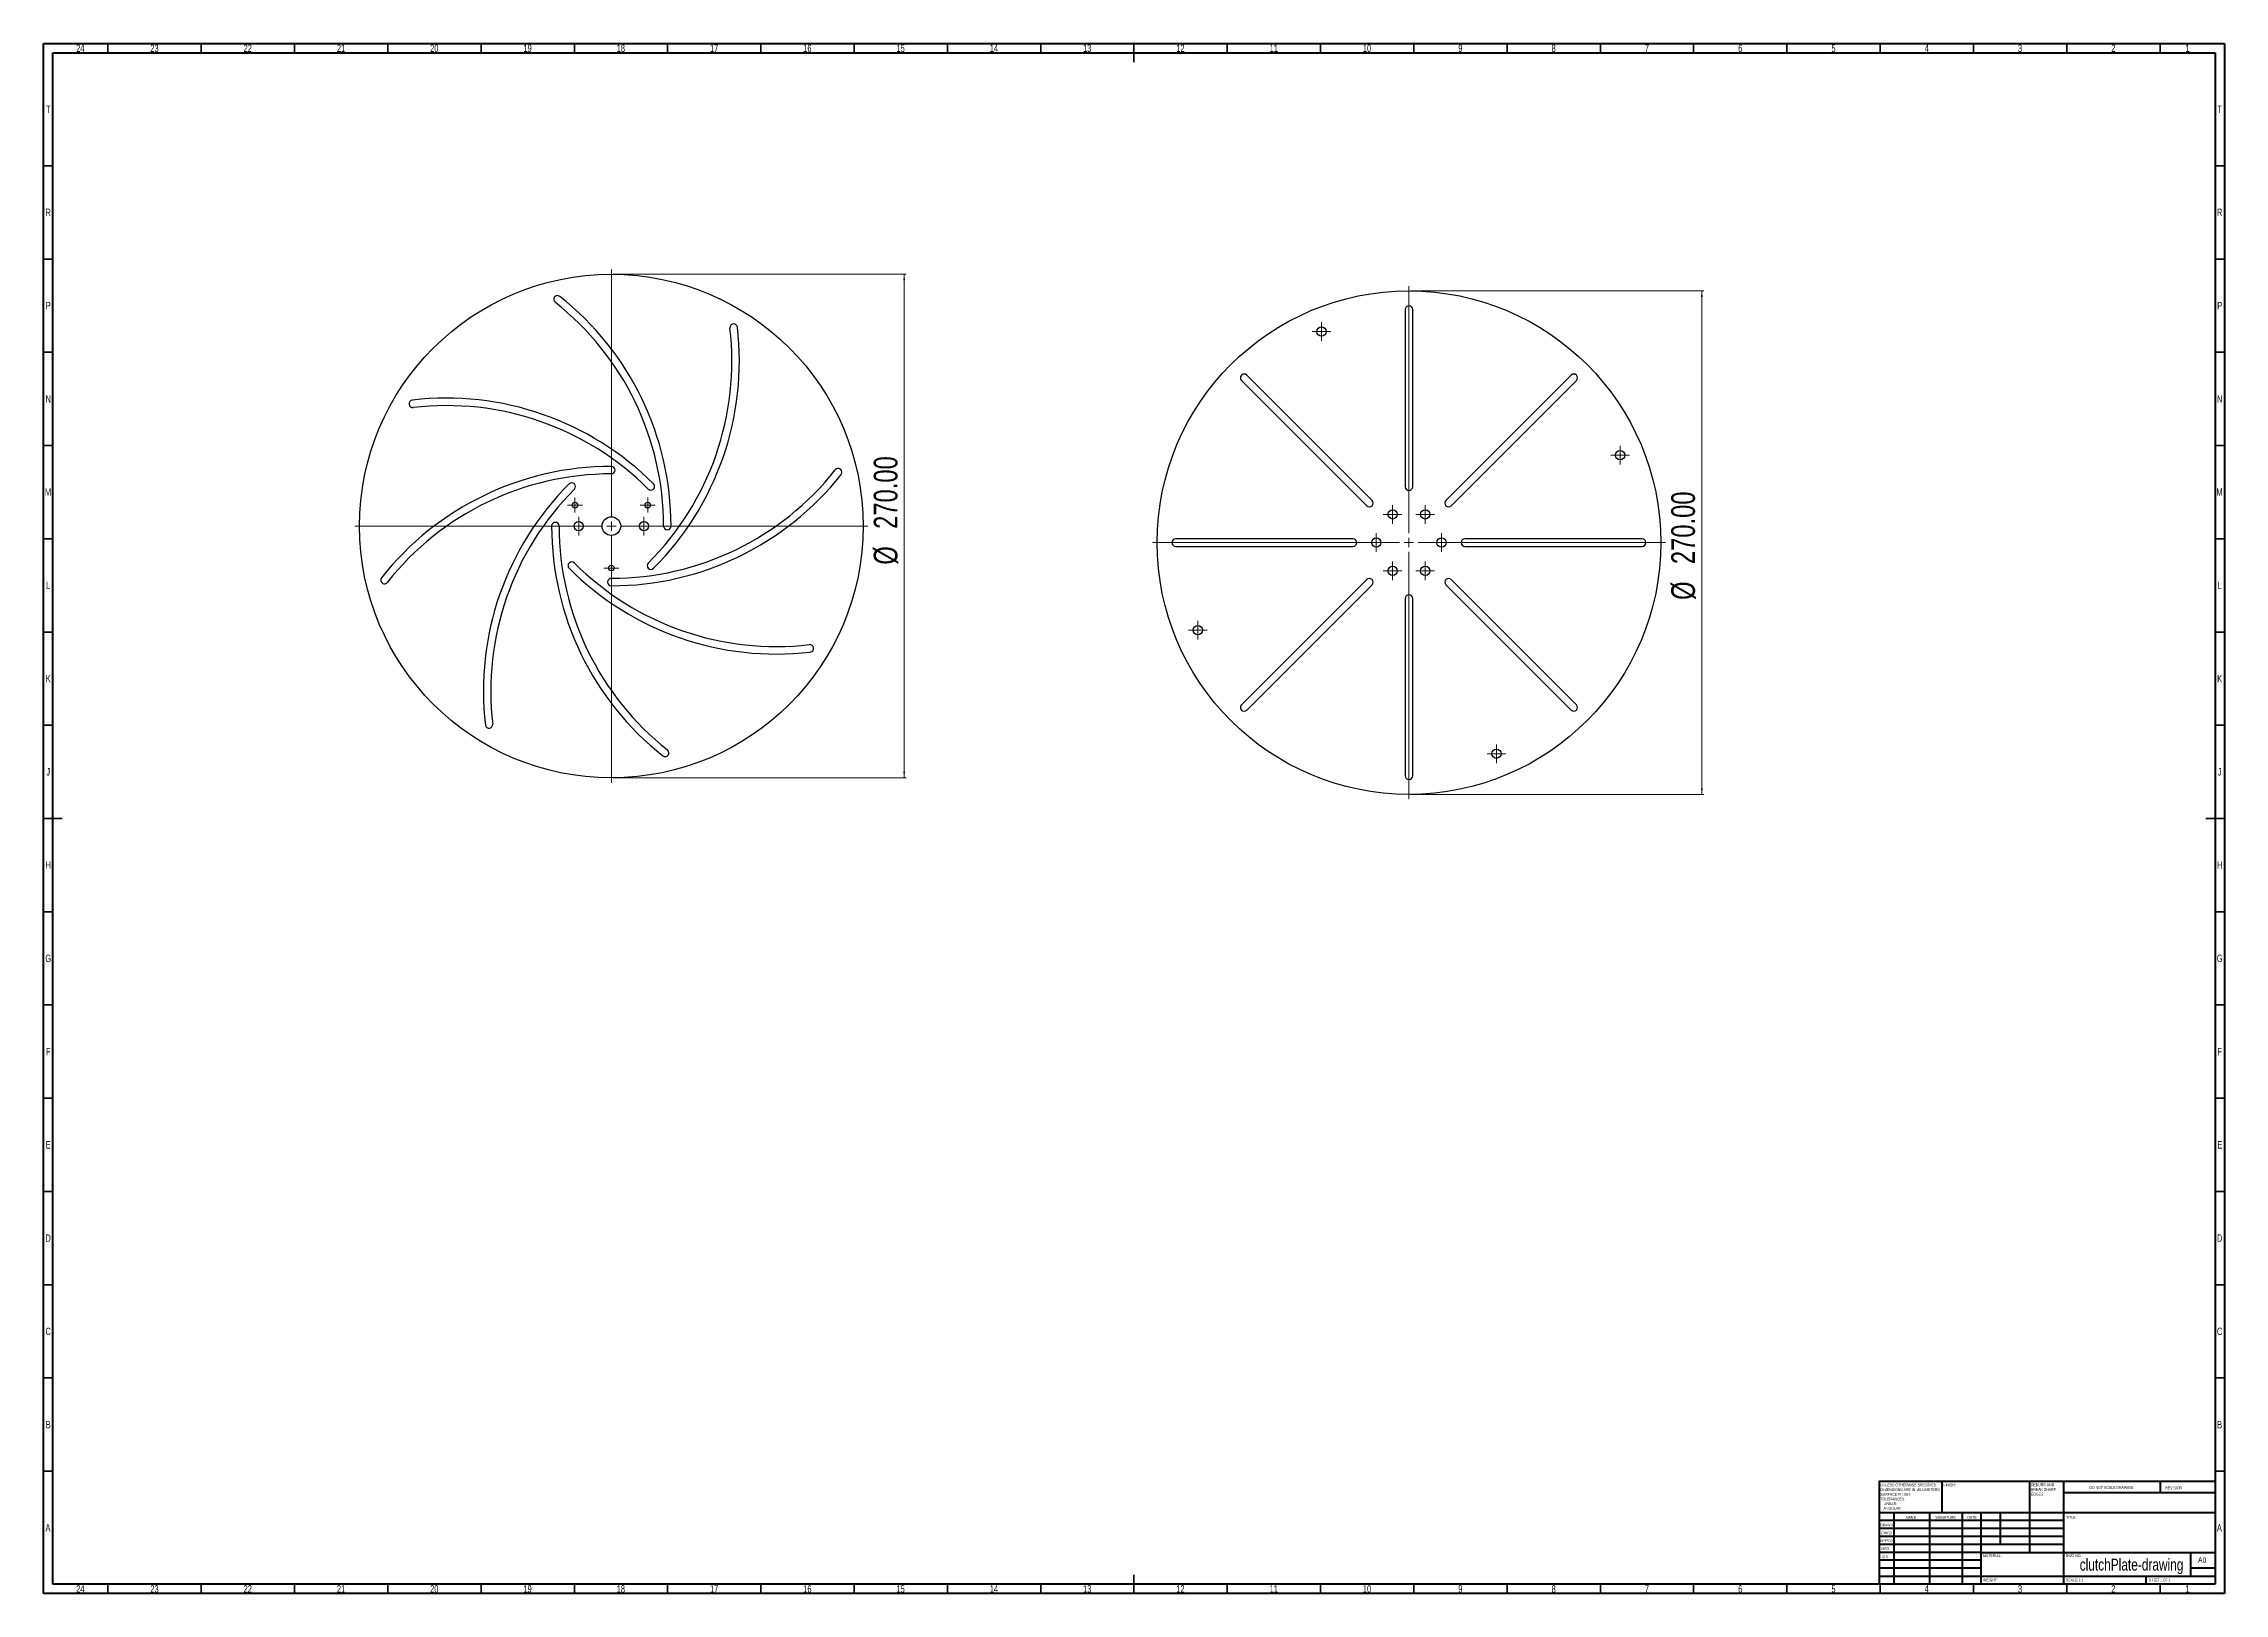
# Model space of a CAD drawing. Header units: millimetres. Extents: x 15 to 1184, y 5 to 836.
import ezdxf

# ---------------------------------------------------------------- set-up
doc = ezdxf.new("R2010")
doc.units = ezdxf.units.MM
doc.styles.add('SLDTEXTSTYLE0', font='TXT', dxfattribs={"width": 0.75})
doc.styles.add('SLDTEXTSTYLE1', font='TXT', dxfattribs={"width": 0.686449})
doc.styles.add('SLDTEXTSTYLE2', font='TXT', dxfattribs={"width": 0.6875})
doc.dimstyles.new('SLDDIMSTYLE0', dxfattribs={"dimtxt": 12.7, "dimasz": 3.302, "dimexe": 0, "dimexo": 0.0625, "dimgap": 3.175, "dimtad": 1, "dimrnd": 1e-09, "dimzin": 4, "dimdsep": 46, "dimtxsty": 'SLDTEXTSTYLE0', "dimsah": 1, "dimcen": 0.09, "dimadec": 0, "dimazin": 1, "dimtfac": 1, "dimtofl": 0, "dimtmove": 0, "dimatfit": 3, "dimfxl": 0, "dimfrac": 2, "dimtolj": 1, "dimtzin": 12, "dimarcsym": 0})

# ---------------------------------------------------------------- blocks, each defined once
blk = doc.blocks.new('SW_NOTE_0')
at = {"color": 0, "linetype": 'Continuous', "lineweight": 0, "char_height": 1.5, "attachment_point": 1, "style": 'SLDTEXTSTYLE0'}
for s, insert in [('UNLESS OTHERWISE SPECIFIED:', (0, 1.9)), ('TOLERANCES:', (0, -5.6)), ('DIMENSIONS ARE IN MILLIMETERS', (0, -0.6)), ('SURFACE FINISH:', (0, -3.1)), ('ANGULAR:', (1.7, -10.6)), ('LINEAR:', (1.7, -8.1))]:
    blk.add_mtext(s, dxfattribs=dict(at, insert=insert))
blk = doc.blocks.new('SW_NOTE_0_1')
at = {"color": 0, "linetype": 'Continuous', "lineweight": 0, "char_height": 1.5, "attachment_point": 1, "style": 'SLDTEXTSTYLE0'}
for s, insert in [('DEBURR AND', (0, 1.9)), ('BREAK SHARP', (0, -0.6)), ('EDGES', (0, -3.1))]:
    blk.add_mtext(s, dxfattribs=dict(at, insert=insert))
blk = doc.blocks.new('_D')
at = {"color": 7, "linetype": 'Continuous', "lineweight": 0}
for p, q in [((320.3, 712.3), (477.3, 712.3)), ((476.3, 712.3), (476.3, 442.3)), ((320.3, 442.3), (477.3, 442.3))]:
    blk.add_line(p, q, dxfattribs=at)
at = {"color": 7, "linetype": 'Continuous', "lineweight": 18}
for points in [[(476.3, 712.3), (475.8, 709), (476.8, 709)], [(476.3, 442.3), (476.8, 445.6), (475.8, 445.6)]]:
    blk.add_solid(points, dxfattribs=at)
at = {"color": 7, "linetype": 'Continuous', "lineweight": 18, "char_height": 12.7, "attachment_point": 1, "rotation": 90, "style": 'SLDTEXTSTYLE0'}
for s, insert in [('270.00', (460, 575.8)), ('%%c', (460, 556.6))]:
    blk.add_mtext(s, dxfattribs=dict(at, insert=insert))
blk = doc.blocks.new('SW_CENTERMARKSYMBOL_0')
at = {"color": 0, "linetype": 'Continuous', "lineweight": 18}
for p, q in [((0, 5), (0, 137.5)), ((-5, 0), (-137.5, 0)), ((0, 0), (-2.5, 0)), ((0, 0), (0, 2.5)), ((0, 0), (0, -2.5)), ((0, 0), (2.5, 0)), ((5, 0), (137.5, 0)), ((0, -5), (0, -137.5))]:
    blk.add_line(p, q, dxfattribs=at)
blk = doc.blocks.new('SW_CENTERMARKSYMBOL_1')
at = {"color": 0, "linetype": 'Continuous', "lineweight": 18}
for p, q in [((-2.5, 0), (-5, 0)), ((0, 0), (-2.5, 0)), ((0, 2.5), (0, 5)), ((0, 0), (0, 2.5)), ((0, 0), (0, -2.5)), ((0, 0), (2.5, 0)), ((2.5, 0), (5, 0)), ((0, -2.5), (0, -5))]:
    blk.add_line(p, q, dxfattribs=at)
blk = doc.blocks.new('SW_CENTERMARKSYMBOL_2')
at = {"color": 0, "linetype": 'Continuous', "lineweight": 18}
for p, q in [((-2.5, 0), (-5, 0)), ((0, 0), (-2.5, 0)), ((0, 2.5), (0, 5)), ((0, 0), (0, 2.5)), ((0, 0), (0, -2.5)), ((0, 0), (2.5, 0)), ((2.5, 0), (5, 0)), ((0, -2.5), (0, -5))]:
    blk.add_line(p, q, dxfattribs=at)
blk = doc.blocks.new('SW_CENTERMARKSYMBOL_3')
at = {"color": 0, "linetype": 'Continuous', "lineweight": 18}
for p, q in [((-2.5, 0), (-4, 0)), ((0, 0), (-2.5, 0)), ((0, 2.5), (0, 4)), ((0, 0), (0, 2.5)), ((0, 0), (0, -2.5)), ((0, 0), (2.5, 0)), ((2.5, 0), (4, 0)), ((0, -2.5), (0, -4))]:
    blk.add_line(p, q, dxfattribs=at)
blk = doc.blocks.new('SW_CENTERMARKSYMBOL_4')
at = {"color": 0, "linetype": 'Continuous', "lineweight": 18}
for p, q in [((-2.5, 0), (-4, 0)), ((0, 0), (-2.5, 0)), ((0, 2.5), (0, 4)), ((0, 0), (0, 2.5)), ((0, 0), (0, -2.5)), ((0, 0), (2.5, 0)), ((2.5, 0), (4, 0)), ((0, -2.5), (0, -4))]:
    blk.add_line(p, q, dxfattribs=at)
blk = doc.blocks.new('SW_CENTERMARKSYMBOL_5')
at = {"color": 0, "linetype": 'Continuous', "lineweight": 18}
for p, q in [((-2.5, 0), (-4, 0)), ((0, 0), (-2.5, 0)), ((0, 2.5), (0, 4)), ((0, 0), (0, 2.5)), ((0, 0), (0, -2.5)), ((0, 0), (2.5, 0)), ((2.5, 0), (4, 0)), ((0, -2.5), (0, -4))]:
    blk.add_line(p, q, dxfattribs=at)
blk = doc.blocks.new('_D_1')
at = {"color": 7, "linetype": 'Continuous', "lineweight": 0}
for p, q in [((747.9, 703.4), (904.9, 703.4)), ((903.9, 703.4), (903.9, 433.4)), ((747.9, 433.4), (904.9, 433.4))]:
    blk.add_line(p, q, dxfattribs=at)
at = {"color": 7, "linetype": 'Continuous', "lineweight": 18}
for points in [[(903.9, 703.4), (903.4, 700.1), (904.4, 700.1)], [(903.9, 433.4), (904.4, 436.7), (903.4, 436.7)]]:
    blk.add_solid(points, dxfattribs=at)
at = {"color": 7, "linetype": 'Continuous', "lineweight": 18, "char_height": 12.7, "attachment_point": 1, "rotation": 90, "style": 'SLDTEXTSTYLE0'}
for s, insert in [('270.00', (887.5, 556.9)), ('%%c', (887.5, 537.7))]:
    blk.add_mtext(s, dxfattribs=dict(at, insert=insert))
blk = doc.blocks.new('SW_CENTERMARKSYMBOL_6')
at = {"color": 0, "linetype": 'Continuous', "lineweight": 18}
for p, q in [((0, 5), (0, 137.5)), ((-5, 0), (-137.5, 0)), ((0, 0), (-2.5, 0)), ((0, 0), (0, 2.5)), ((0, 0), (0, -2.5)), ((0, 0), (2.5, 0)), ((5, 0), (137.5, 0)), ((0, -5), (0, -137.5))]:
    blk.add_line(p, q, dxfattribs=at)
blk = doc.blocks.new('SW_CENTERMARKSYMBOL_7')
at = {"color": 0, "linetype": 'Continuous', "lineweight": 18}
for p, q in [((-2.5, 0), (-5, 0)), ((0, 0), (-2.5, 0)), ((0, 2.5), (0, 5)), ((0, 0), (0, 2.5)), ((0, 0), (0, -2.5)), ((0, 0), (2.5, 0)), ((2.5, 0), (5, 0)), ((0, -2.5), (0, -5))]:
    blk.add_line(p, q, dxfattribs=at)
blk = doc.blocks.new('SW_CENTERMARKSYMBOL_8')
at = {"color": 0, "linetype": 'Continuous', "lineweight": 18}
for p, q in [((-2.5, 0), (-5, 0)), ((0, 0), (-2.5, 0)), ((0, 2.5), (0, 5)), ((0, 0), (0, 2.5)), ((0, 0), (0, -2.5)), ((0, 0), (2.5, 0)), ((2.5, 0), (5, 0)), ((0, -2.5), (0, -5))]:
    blk.add_line(p, q, dxfattribs=at)
blk = doc.blocks.new('SW_CENTERMARKSYMBOL_9')
at = {"color": 0, "linetype": 'Continuous', "lineweight": 18}
for p, q in [((-2.5, 0), (-5, 0)), ((0, 0), (-2.5, 0)), ((0, 2.5), (0, 5)), ((0, 0), (0, 2.5)), ((0, 0), (0, -2.5)), ((0, 0), (2.5, 0)), ((2.5, 0), (5, 0)), ((0, -2.5), (0, -5))]:
    blk.add_line(p, q, dxfattribs=at)
blk = doc.blocks.new('SW_CENTERMARKSYMBOL_10')
at = {"color": 0, "linetype": 'Continuous', "lineweight": 18}
for p, q in [((-2.5, 0), (-5, 0)), ((0, 0), (-2.5, 0)), ((0, 2.5), (0, 5)), ((0, 0), (0, 2.5)), ((0, 0), (0, -2.5)), ((0, 0), (2.5, 0)), ((2.5, 0), (5, 0)), ((0, -2.5), (0, -5))]:
    blk.add_line(p, q, dxfattribs=at)
blk = doc.blocks.new('SW_CENTERMARKSYMBOL_11')
at = {"color": 0, "linetype": 'Continuous', "lineweight": 18}
for p, q in [((-2.5, 0), (-5, 0)), ((0, 0), (-2.5, 0)), ((0, 2.5), (0, 5)), ((0, 0), (0, 2.5)), ((0, 0), (0, -2.5)), ((0, 0), (2.5, 0)), ((2.5, 0), (5, 0)), ((0, -2.5), (0, -5))]:
    blk.add_line(p, q, dxfattribs=at)
blk = doc.blocks.new('SW_CENTERMARKSYMBOL_12')
at = {"color": 0, "linetype": 'Continuous', "lineweight": 18}
for p, q in [((-2.5, 0), (-5, 0)), ((0, 0), (-2.5, 0)), ((0, 2.5), (0, 5)), ((0, 0), (0, 2.5)), ((0, 0), (0, -2.5)), ((0, 0), (2.5, 0)), ((2.5, 0), (5, 0)), ((0, -2.5), (0, -5))]:
    blk.add_line(p, q, dxfattribs=at)
blk = doc.blocks.new('SW_CENTERMARKSYMBOL_13')
at = {"color": 0, "linetype": 'Continuous', "lineweight": 18}
for p, q in [((-2.5, 0), (-5, 0)), ((0, 0), (-2.5, 0)), ((0, 2.5), (0, 5)), ((0, 0), (0, 2.5)), ((0, 0), (0, -2.5)), ((0, 0), (2.5, 0)), ((2.5, 0), (5, 0)), ((0, -2.5), (0, -5))]:
    blk.add_line(p, q, dxfattribs=at)
blk = doc.blocks.new('SW_CENTERMARKSYMBOL_14')
at = {"color": 0, "linetype": 'Continuous', "lineweight": 18}
for p, q in [((-2.5, 0), (-5, 0)), ((0, 0), (-2.5, 0)), ((0, 2.5), (0, 5)), ((0, 0), (0, 2.5)), ((0, 0), (0, -2.5)), ((0, 0), (2.5, 0)), ((2.5, 0), (5, 0)), ((0, -2.5), (0, -5))]:
    blk.add_line(p, q, dxfattribs=at)
blk = doc.blocks.new('SW_CENTERMARKSYMBOL_15')
at = {"color": 0, "linetype": 'Continuous', "lineweight": 18}
for p, q in [((-2.5, 0), (-5, 0)), ((0, 0), (-2.5, 0)), ((0, 2.5), (0, 5)), ((0, 0), (0, 2.5)), ((0, 0), (0, -2.5)), ((0, 0), (2.5, 0)), ((2.5, 0), (5, 0)), ((0, -2.5), (0, -5))]:
    blk.add_line(p, q, dxfattribs=at)
blk = doc.blocks.new('SW_CENTERMARKSYMBOL_16')
at = {"color": 0, "linetype": 'Continuous', "lineweight": 18}
for p, q in [((-2.5, 0), (-5, 0)), ((0, 0), (-2.5, 0)), ((0, 2.5), (0, 5)), ((0, 0), (0, 2.5)), ((0, 0), (0, -2.5)), ((0, 0), (2.5, 0)), ((2.5, 0), (5, 0)), ((0, -2.5), (0, -5))]:
    blk.add_line(p, q, dxfattribs=at)

msp = doc.modelspace()

# ---------------------------------------------------------------- linework, layer by layer
at = {"color": 7, "linetype": 'Continuous', "lineweight": 70}
for p, q in [((15, 5), (15, 836)), ((15, 836), (1184, 836)), ((20, 10), (20, 831)), ((20, 831), (1179, 831)), ((1179, 831), (1179, 10)), ((1184, 836), (1184, 5)), ((1184, 5), (15, 5)), ((1179, 10), (20, 10))]:
    msp.add_line(p, q, dxfattribs=at)
at = {"color": 7, "linetype": 'Continuous', "lineweight": 35}
for p, q in [((49.5, 831), (49.5, 836)), ((99.5, 831), (99.5, 836)), ((149.5, 831), (149.5, 836)), ((199.5, 831), (199.5, 836)), ((249.5, 831), (249.5, 836)), ((299.5, 831), (299.5, 836)), ((349.5, 831), (349.5, 836)), ((399.5, 831), (399.5, 836)), ((449.5, 831), (449.5, 836)), ((499.5, 831), (499.5, 836)), ((549.5, 831), (549.5, 836)), ((599.5, 836), (599.5, 826)), ((599.5, 831), (599.5, 836)), ((649.5, 831), (649.5, 836)), ((699.5, 831), (699.5, 836)), ((749.5, 831), (749.5, 836)), ((799.5, 831), (799.5, 836)), ((849.5, 831), (849.5, 836)), ((899.5, 831), (899.5, 836)), ((949.5, 831), (949.5, 836)), ((999.5, 831), (999.5, 836)), ((1049.5, 831), (1049.5, 836)), ((1099.5, 831), (1099.5, 836)), ((1149.5, 831), (1149.5, 836)), ((20, 770.5), (15, 770.5)), ((1179, 770.5), (1184, 770.5)), ((20, 720.5), (15, 720.5)), ((1179, 720.5), (1184, 720.5)), ((20, 670.5), (15, 670.5)), ((1179, 670.5), (1184, 670.5)), ((20, 620.5), (15, 620.5)), ((1179, 620.5), (1184, 620.5)), ((20, 570.5), (15, 570.5)), ((1179, 570.5), (1184, 570.5)), ((20, 520.5), (15, 520.5)), ((1179, 520.5), (1184, 520.5)), ((20, 470.5), (15, 470.5)), ((1179, 470.5), (1184, 470.5)), ((15, 420.5), (25, 420.5)), ((20, 420.5), (15, 420.5)), ((1184, 420.5), (1174, 420.5)), ((1179, 420.5), (1184, 420.5)), ((20, 370.5), (15, 370.5)), ((1179, 370.5), (1184, 370.5)), ((20, 320.5), (15, 320.5)), ((1179, 320.5), (1184, 320.5)), ((20, 270.5), (15, 270.5)), ((1179, 270.5), (1184, 270.5)), ((20, 220.5), (15, 220.5)), ((1179, 220.5), (1184, 220.5)), ((20, 170.5), (15, 170.5)), ((1179, 170.5), (1184, 170.5)), ((20, 120.5), (15, 120.5)), ((1179, 120.5), (1184, 120.5)), ((20, 70.5), (15, 70.5)), ((1179, 70.5), (1184, 70.5)), ((599.5, 5), (599.5, 15)), ((49.5, 10), (49.5, 5)), ((99.5, 10), (99.5, 5)), ((149.5, 10), (149.5, 5)), ((199.5, 10), (199.5, 5)), ((249.5, 10), (249.5, 5)), ((299.5, 10), (299.5, 5)), ((349.5, 10), (349.5, 5)), ((399.5, 10), (399.5, 5)), ((449.5, 10), (449.5, 5)), ((499.5, 10), (499.5, 5)), ((549.5, 10), (549.5, 5)), ((599.5, 10), (599.5, 5)), ((649.5, 10), (649.5, 5)), ((699.5, 10), (699.5, 5)), ((749.5, 10), (749.5, 5)), ((799.5, 10), (799.5, 5)), ((849.5, 10), (849.5, 5)), ((899.5, 10), (899.5, 5)), ((949.5, 10), (949.5, 5)), ((999.5, 10), (999.5, 5)), ((1049.5, 10), (1049.5, 5)), ((1099.5, 10), (1099.5, 5)), ((1149.5, 10), (1149.5, 5))]:
    msp.add_line(p, q, dxfattribs=at)
at = {"color": 7, "linetype": 'Continuous', "lineweight": 25}
for p, q in [((744.891, 693.429), (744.891, 598.429)), ((748.891, 598.429), (748.891, 693.429)), ((657.088, 655.404), (724.263, 588.228)), ((727.092, 591.057), (659.917, 658.232)), ((833.865, 658.232), (766.69, 591.057)), ((769.518, 588.228), (836.693, 655.404)), ((716.891, 570.429), (621.891, 570.429)), ((621.891, 566.429), (716.891, 566.429)), ((871.891, 570.429), (776.891, 570.429)), ((776.891, 566.429), (871.891, 566.429)), ((724.263, 548.63), (657.088, 481.455)), ((659.917, 478.627), (727.092, 545.802)), ((744.891, 538.429), (744.891, 443.429)), ((748.891, 443.429), (748.891, 538.429)), ((766.69, 545.802), (833.865, 478.627)), ((836.693, 481.455), (769.518, 548.63))]:
    msp.add_line(p, q, dxfattribs=at)
at = {"color": 7, "linetype": 'Continuous', "lineweight": 50}
for p, q in [((999, 65.25), (1179, 65.25)), ((999, 65.25), (999, 10)), ((1032.8, 48.25), (1032.8, 65.25)), ((1079.6, 65.25), (1079.6, 27)), ((1097.8, 65.25), (1097.8, 10)), ((1179, 58.875), (1097.8, 58.875)), ((1149.8, 58.875), (1149.8, 65.25)), ((1179, 48.25), (999, 48.25)), ((1006.8, 48.25), (1006.8, 10)), ((1025.991, 48.25), (1025.991, 10)), ((1043.399, 48.25), (1043.399, 10)), ((1053.6, 10), (1053.6, 48.25)), ((1064, 31.25), (1064, 48.25)), ((1097.8, 44), (999, 44)), ((1097.8, 39.75), (999, 39.75)), ((1097.8, 35.5), (999, 35.5)), ((1097.8, 31.25), (999, 31.25)), ((1053.6, 27), (999, 27)), ((1053.6, 27), (1179, 27)), ((1166, 14.25), (1166, 27)), ((1053.6, 22.75), (999, 22.75)), ((1053.6, 18.5), (999, 18.5)), ((999, 14.25), (1179, 14.25)), ((1142, 10), (1142, 14.25)), ((1179, 18.5), (1166, 18.5))]:
    msp.add_line(p, q, dxfattribs=at)
at = {"color": 7, "linetype": 'Continuous', "lineweight": 25}
for centre, radius in [((319.332, 577.291), 135), ((746.891, 568.429), 135), ((700.012, 681.605), 2.5), ((860.066, 615.308), 2.5), ((299.846, 588.541), 1.5), ((338.818, 588.541), 1.5), ((738.141, 583.585), 2.5), ((755.641, 583.585), 2.5), ((301.832, 577.291), 2.5), ((319.332, 577.291), 5), ((336.832, 577.291), 2.5), ((729.391, 568.429), 2.5), ((764.391, 568.429), 2.5), ((319.332, 554.791), 1.5), ((738.141, 553.274), 2.5), ((755.641, 553.274), 2.5), ((633.715, 521.551), 2.5), ((793.769, 455.254), 2.5)]:
    msp.add_circle(centre, radius, dxfattribs=at)
for centre, radius, start, end in [((290.432, 698.904), 2, 51.683866, 231.683866), ((194.332, 577.291), 153, 0, 51.683866), ((194.332, 577.291), 157, 0, 51.683866), ((746.891, 693.429), 2, 0, 180), ((230.944, 665.679), 153, 315, 6.683866), ((230.944, 665.679), 157, 315, 6.683866), ((384.89, 683.72), 2, 6.683866, 186.683866), ((658.502, 656.818), 2, 45, 225), ((835.279, 656.818), 2, 315, 135), ((212.903, 642.849), 2, 96.683866, 276.683866), ((230.944, 488.902), 157, 45, 96.683866), ((230.944, 488.902), 153, 45, 96.683866), ((319.332, 452.291), 157, 90, 141.683866), ((319.332, 607.291), 2, 270, 90), ((440.945, 606.191), 2, 321.683866, 141.683866), ((319.332, 452.291), 153, 90, 141.683866), ((407.72, 488.902), 157, 135, 186.683866), ((407.72, 488.902), 153, 135, 186.683866), ((298.119, 598.504), 2, 315, 135), ((319.332, 702.291), 153, 270, 321.683866), ((319.332, 702.291), 157, 270, 321.683866), ((340.545, 598.504), 2, 225, 45), ((746.891, 598.429), 2, 180, 0), ((725.677, 589.643), 2, 225, 45), ((768.104, 589.643), 2, 135, 315), ((289.332, 577.291), 2, 0, 180), ((444.332, 577.291), 157, 180, 231.683866), ((444.332, 577.291), 153, 180, 231.683866), ((349.332, 577.291), 2, 180, 0), ((621.891, 568.429), 2, 90, 270), ((716.891, 568.429), 2, 270, 90), ((776.891, 568.429), 2, 90, 270), ((871.891, 568.429), 2, 270, 90), ((197.719, 548.391), 2, 141.683866, 321.683866), ((298.119, 556.077), 2, 45, 225), ((407.72, 665.679), 157, 225, 276.683866), ((407.72, 665.679), 153, 225, 276.683866), ((340.545, 556.077), 2, 135, 315), ((319.332, 547.291), 2, 90, 270), ((725.677, 547.216), 2, 315, 135), ((746.891, 538.429), 2, 0, 180), ((768.104, 547.216), 2, 45, 225), ((425.761, 511.732), 2, 276.683866, 96.683866), ((658.502, 480.041), 2, 135, 315), ((835.279, 480.041), 2, 225, 45), ((253.774, 470.862), 2, 186.683866, 6.683866), ((348.232, 455.677), 2, 231.683866, 51.683866), ((746.891, 443.429), 2, 180, 0)]:
    msp.add_arc(centre, radius, start, end, dxfattribs=at)

# ---------------------------------------------------------------- block references
at = {"color": 7, "linetype": 'Continuous', "lineweight": 0}
for name, p in [('SW_CENTERMARKSYMBOL_0', (319.332, 577.291)), ('SW_CENTERMARKSYMBOL_6', (746.891, 568.429)), ('SW_CENTERMARKSYMBOL_7', (700.012, 681.605)), ('SW_CENTERMARKSYMBOL_12', (860.066, 615.308)), ('SW_CENTERMARKSYMBOL_4', (299.846, 588.541)), ('SW_CENTERMARKSYMBOL_5', (338.818, 588.541)), ('SW_CENTERMARKSYMBOL_8', (738.141, 583.585)), ('SW_CENTERMARKSYMBOL_9', (755.641, 583.585)), ('SW_CENTERMARKSYMBOL_1', (301.832, 577.291)), ('SW_CENTERMARKSYMBOL_2', (336.832, 577.291)), ('SW_CENTERMARKSYMBOL_10', (729.391, 568.429)), ('SW_CENTERMARKSYMBOL_11', (764.391, 568.429)), ('SW_CENTERMARKSYMBOL_3', (319.332, 554.791)), ('SW_CENTERMARKSYMBOL_16', (738.141, 553.274)), ('SW_CENTERMARKSYMBOL_15', (755.641, 553.274)), ('SW_CENTERMARKSYMBOL_14', (633.715, 521.551)), ('SW_CENTERMARKSYMBOL_13', (793.769, 455.254)), ('SW_NOTE_0', (999.594, 61.987)), ('SW_NOTE_0_1', (1080.309, 62.069))]:
    msp.add_blockref(name, p, dxfattribs=at)

# ---------------------------------------------------------------- texts
for s, insert, char_height, attachment_point, style in [('24', (34.67, 835.489), 3.9687, 2, 'SLDTEXTSTYLE0'), ('23', (74.42, 835.489), 3.9687, 2, 'SLDTEXTSTYLE0'), ('22', (124.42, 835.489), 3.9687, 2, 'SLDTEXTSTYLE0'), ('21', (174.42, 835.489), 3.9687, 2, 'SLDTEXTSTYLE0'), ('20', (224.42, 835.489), 3.9687, 2, 'SLDTEXTSTYLE0'), ('19', (274.42, 835.489), 3.9687, 2, 'SLDTEXTSTYLE0'), ('18', (324.42, 835.489), 3.9687, 2, 'SLDTEXTSTYLE0'), ('17', (374.42, 835.489), 3.9687, 2, 'SLDTEXTSTYLE0'), ('16', (424.42, 835.489), 3.9687, 2, 'SLDTEXTSTYLE0'), ('15', (474.42, 835.489), 3.9687, 2, 'SLDTEXTSTYLE0'), ('14', (524.42, 835.489), 3.9687, 2, 'SLDTEXTSTYLE0'), ('13', (574.42, 835.489), 3.9687, 2, 'SLDTEXTSTYLE0'), ('12', (624.42, 835.489), 3.9687, 2, 'SLDTEXTSTYLE0'), ('11', (674.42, 835.489), 3.9687, 2, 'SLDTEXTSTYLE0'), ('10', (724.42, 835.489), 3.9687, 2, 'SLDTEXTSTYLE0'), ('9', (774.46, 835.489), 3.969, 2, 'SLDTEXTSTYLE0'), ('8', (824.46, 835.489), 3.969, 2, 'SLDTEXTSTYLE0'), ('7', (874.46, 835.489), 3.969, 2, 'SLDTEXTSTYLE0'), ('6', (924.46, 835.489), 3.969, 2, 'SLDTEXTSTYLE0'), ('5', (974.46, 835.489), 3.969, 2, 'SLDTEXTSTYLE0'), ('4', (1024.46, 835.489), 3.969, 2, 'SLDTEXTSTYLE0'), ('3', (1074.46, 835.489), 3.969, 2, 'SLDTEXTSTYLE0'), ('2', (1124.46, 835.489), 3.969, 2, 'SLDTEXTSTYLE0'), ('1', (1164.21, 835.489), 3.969, 2, 'SLDTEXTSTYLE0'), ('T', (17.488, 802.739), 3.969, 2, 'SLDTEXTSTYLE0'), ('T', (1181.488, 802.739), 3.969, 2, 'SLDTEXTSTYLE0'), ('R', (17.444, 747.489), 3.969, 2, 'SLDTEXTSTYLE0'), ('R', (1181.444, 747.489), 3.969, 2, 'SLDTEXTSTYLE0'), ('P', (17.485, 697.489), 3.969, 2, 'SLDTEXTSTYLE0'), ('P', (1181.485, 697.489), 3.969, 2, 'SLDTEXTSTYLE0'), ('N', (17.464, 647.489), 3.969, 2, 'SLDTEXTSTYLE0'), ('N', (1181.464, 647.489), 3.969, 2, 'SLDTEXTSTYLE0'), ('M', (17.362, 597.489), 3.969, 2, 'SLDTEXTSTYLE0'), ('M', (1181.362, 597.489), 3.969, 2, 'SLDTEXTSTYLE0'), ('L', (17.455, 547.489), 3.969, 2, 'SLDTEXTSTYLE0'), ('L', (1181.455, 547.489), 3.969, 2, 'SLDTEXTSTYLE0'), ('K', (17.489, 497.489), 3.969, 2, 'SLDTEXTSTYLE0'), ('K', (1181.489, 497.489), 3.969, 2, 'SLDTEXTSTYLE0'), ('J', (17.465, 447.489), 3.969, 2, 'SLDTEXTSTYLE0'), ('J', (1181.465, 447.489), 3.969, 2, 'SLDTEXTSTYLE0'), ('H', (17.49, 397.489), 3.969, 2, 'SLDTEXTSTYLE0'), ('H', (1181.49, 397.489), 3.969, 2, 'SLDTEXTSTYLE0'), ('G', (17.487, 347.489), 3.969, 2, 'SLDTEXTSTYLE0'), ('G', (1181.487, 347.489), 3.969, 2, 'SLDTEXTSTYLE0'), ('F', (17.458, 297.489), 3.969, 2, 'SLDTEXTSTYLE0'), ('F', (1181.458, 297.489), 3.969, 2, 'SLDTEXTSTYLE0'), ('E', (17.508, 247.489), 3.969, 2, 'SLDTEXTSTYLE0'), ('E', (1181.508, 247.489), 3.969, 2, 'SLDTEXTSTYLE0'), ('D', (17.453, 197.489), 3.969, 2, 'SLDTEXTSTYLE0'), ('D', (1181.453, 197.489), 3.969, 2, 'SLDTEXTSTYLE0'), ('C', (17.459, 147.489), 3.969, 2, 'SLDTEXTSTYLE0'), ('C', (1181.459, 147.489), 3.969, 2, 'SLDTEXTSTYLE0'), ('B', (17.471, 97.489), 3.969, 2, 'SLDTEXTSTYLE0'), ('B', (1181.471, 97.489), 3.969, 2, 'SLDTEXTSTYLE0'), ('FINISH:', (1033.371, 63.919), 1.5, 1, 'SLDTEXTSTYLE0'), ('DO NOT SCALE DRAWING', (1111.615, 62.533), 1.5, 1, 'SLDTEXTSTYLE0'), ('REVISION', (1152.328, 62.335), 1.5, 1, 'SLDTEXTSTYLE0'), ('A', (17.34, 42.148), 3.969, 2, 'SLDTEXTSTYLE0'), ('DRAWN', (999.643, 42.385), 1.5, 1, 'SLDTEXTSTYLE1'), ("CHK'D", (999.939, 38.162), 1.5, 1, 'SLDTEXTSTYLE0'), ('NAME', (1013.322, 46.501), 1.5, 1, 'SLDTEXTSTYLE0'), ('SIGNATURE', (1029.034, 46.562), 1.5, 1, 'SLDTEXTSTYLE0'), ('DATE', (1046.215, 46.576), 1.5, 1, 'SLDTEXTSTYLE0'), ('TITLE:', (1099.09, 46.576), 1.5, 1, 'SLDTEXTSTYLE0'), ('A', (1181.34, 42.148), 3.969, 2, 'SLDTEXTSTYLE0'), ("APPV'D", (999.402, 34.066), 1.5, 1, 'SLDTEXTSTYLE0'), ('MFG', (1000.124, 29.716), 1.5, 1, 'SLDTEXTSTYLE0'), ('Q.A', (1000.509, 25.505), 1.5, 1, 'SLDTEXTSTYLE0'), ('MATERIAL:', (1054.646, 25.986), 1.5, 1, 'SLDTEXTSTYLE0'), ('DWG NO.', (1098.953, 25.986), 1.5, 1, 'SLDTEXTSTYLE0'), ('clutchPlate-drawing', (1134.241, 23.607), 6.35, 2, 'SLDTEXTSTYLE0'), ('A0', (1169.871, 24.406), 2.9104, 1, 'SLDTEXTSTYLE0'), ('WEIGHT:', (1054.618, 12.949), 1.4986, 1, 'SLDTEXTSTYLE0'), ('SCALE:1:1', (1099.074, 12.9), 1.5, 1, 'SLDTEXTSTYLE0'), ('SHEET 1 OF 1', (1143.478, 12.9), 1.5, 1, 'SLDTEXTSTYLE2'), ('24', (34.67, 9.398), 3.9687, 2, 'SLDTEXTSTYLE0'), ('23', (74.42, 9.398), 3.9687, 2, 'SLDTEXTSTYLE0'), ('22', (124.42, 9.398), 3.9687, 2, 'SLDTEXTSTYLE0'), ('21', (174.42, 9.398), 3.9687, 2, 'SLDTEXTSTYLE0'), ('20', (224.42, 9.398), 3.9687, 2, 'SLDTEXTSTYLE0'), ('19', (274.42, 9.398), 3.9687, 2, 'SLDTEXTSTYLE0'), ('18', (324.42, 9.398), 3.9687, 2, 'SLDTEXTSTYLE0'), ('17', (374.42, 9.398), 3.9687, 2, 'SLDTEXTSTYLE0'), ('16', (424.42, 9.398), 3.9687, 2, 'SLDTEXTSTYLE0'), ('15', (474.42, 9.398), 3.9687, 2, 'SLDTEXTSTYLE0'), ('14', (524.42, 9.398), 3.9687, 2, 'SLDTEXTSTYLE0'), ('13', (574.42, 9.398), 3.9687, 2, 'SLDTEXTSTYLE0'), ('12', (624.42, 9.398), 3.9687, 2, 'SLDTEXTSTYLE0'), ('11', (674.42, 9.398), 3.9687, 2, 'SLDTEXTSTYLE0'), ('10', (724.42, 9.398), 3.9687, 2, 'SLDTEXTSTYLE0'), ('9', (774.46, 9.398), 3.969, 2, 'SLDTEXTSTYLE0'), ('8', (824.46, 9.398), 3.969, 2, 'SLDTEXTSTYLE0'), ('7', (874.46, 9.398), 3.969, 2, 'SLDTEXTSTYLE0'), ('6', (924.46, 9.398), 3.969, 2, 'SLDTEXTSTYLE0'), ('5', (974.46, 9.398), 3.969, 2, 'SLDTEXTSTYLE0'), ('4', (1024.46, 9.398), 3.969, 2, 'SLDTEXTSTYLE0'), ('3', (1074.46, 9.398), 3.969, 2, 'SLDTEXTSTYLE0'), ('2', (1124.46, 9.398), 3.969, 2, 'SLDTEXTSTYLE0'), ('1', (1164.21, 9.398), 3.969, 2, 'SLDTEXTSTYLE0')]:
    msp.add_mtext(s, dxfattribs=dict(at, insert=insert, char_height=char_height, attachment_point=attachment_point, style=style))

# ---------------------------------------------------------------- dimensions: what is measured, and where the dimension line sits
at = {"color": 7, "linetype": 'Continuous', "lineweight": 18}
for base, p1, p2, picture, middle in [((476.332, 442.291), (319.332, 712.291), (319.332, 442.291), '_D', (476.332, 592.025)), ((903.891, 433.429), (746.891, 703.429), (746.891, 433.429), '_D_1', (903.891, 573.094))]:
    dim = msp.add_linear_dim(base=base, p1=p1, p2=p2, angle=90, text='%%c<>', dimstyle='SLDDIMSTYLE0', dxfattribs=at)
    dim.commit()
    dim.dimension.update_dxf_attribs({"geometry": picture, "text_midpoint": middle, "dimtype": 160})

doc.saveas('drawing.dxf')
